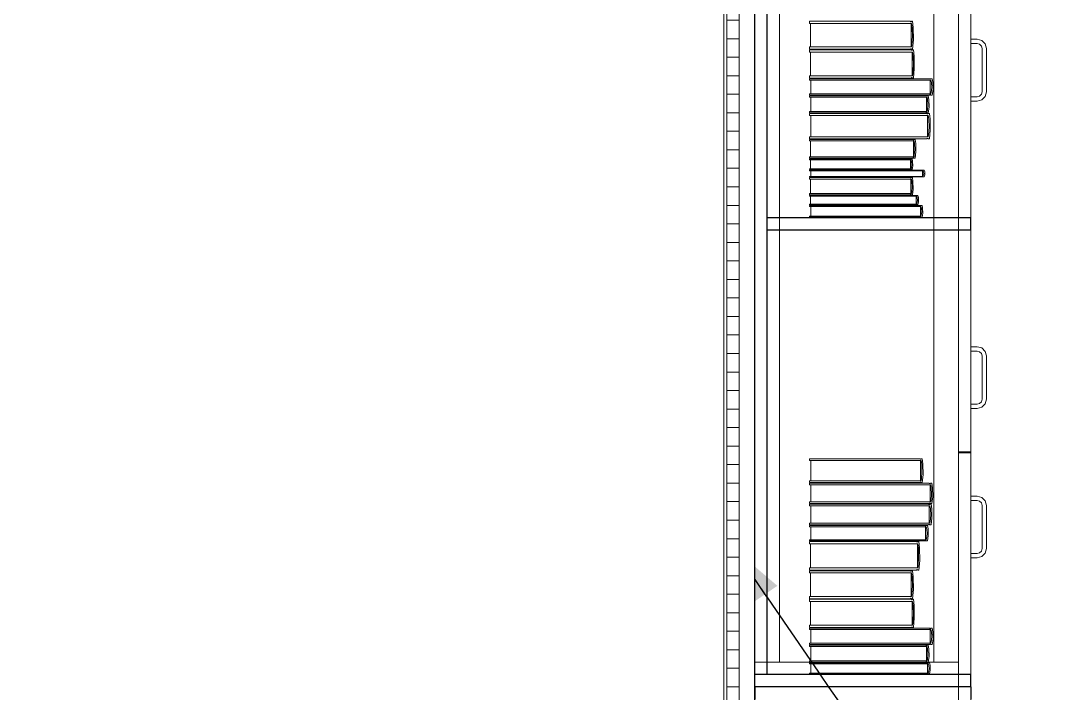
# Model space of a CAD drawing. Header units: inches. Extents: x -38 to 5698, y -33 to 92.
# Drawn here: x 301.856 to 303.555, y 12.29 to 13.379 of the extents above; entities that cross this region are included whole.
import ezdxf

# ---------------------------------------------------------------- set-up
doc = ezdxf.new("R2010")
doc.units = ezdxf.units.IN
doc.header["$MEASUREMENT"] = 0
doc.set_wipeout_variables(frame=1)
doc.linetypes.add('Wipeout_Contour', pattern=[1, 0, -1])
for name, color, linetype in [('02 _ ARQ _ ZON _ Espacio.3D', 7, 'Continuous'), ('Acabado - Muros', 7, 'Continuous'), ('Interior - Mobiliario', 7, 'Continuous'), ('Notas - Etiquetas', 251, 'Continuous')]:
    doc.layers.add(name, color=color, linetype=linetype)
doc.dimstyles.new('Estilo_Generado__8', dxfattribs={"dimtxt": 0.18, "dimasz": 0.0912, "dimexe": 0.18, "dimexo": 0.0625, "dimgap": 0, "dimtad": 0, "dimtih": 1, "dimtoh": 1, "dimdec": 4, "dimzin": 0, "dimdsep": 46, "dimcen": 0.09, "dimadec": 0, "dimazin": 0, "dimtfac": 1, "dimtdec": 4, "dimtmove": 0, "dimatfit": 3, "dimldrblk": 'ARROWHEAD_5', "dimfxl": 1, "dimtolj": 1, "dimtzin": 0, "dimarcsym": 0})

# ---------------------------------------------------------------- blocks, each defined once
blk = doc.blocks.new('ARROWHEAD_5')
at = {"linetype": 'Continuous', "lineweight": 0}
blk.add_hatch(color=0, dxfattribs=at).paths.add_polyline_path([(-1, 0.2679), (0, 0), (-1, -0.2679)])
at = {"color": 0, "linetype": 'Continuous', "lineweight": 0}
blk.add_line((0, 0), (-1, 0), dxfattribs=at)

msp = doc.modelspace()

# ---------------------------------------------------------------- linework, layer by layer
at = {"layer": '02 _ ARQ _ ZON _ Espacio.3D', "color": 254, "linetype": 'Continuous', "lineweight": 0, "flags": 128}
msp.add_lwpolyline([(285.82, 11.584, 1.006545), (290.9535, 6.4505), (297.3949, 6.4505), (297.3958, 7.7), (297.6258, 7.7), (297.6258, 6.4505), (302.4195, 6.4505), (302.4195, 7.7), (302.995, 7.7), (302.995, 17.35), (301.67, 17.35), (301.67, 16.9001), (301.07, 16.9), (301.07, 16.2999), (300.57, 16.2998), (300.57, 17.35), (297.52, 17.35), (297.52, 26.5963), (285.82, 26.5963), (285.82, 22.7663), (287.07, 22.7663), (287.07, 22.4977), (285.82, 22.4977)], format="xyb", close=True, dxfattribs=at)
msp.add_lwpolyline([(308.07, 16.5), (307.57, 16.5), (307.57, 17.35), (303.045, 17.35), (303.044, 7.7), (306.9526, 7.7), (306.9514, 7.3505), (307.57, 7.3505), (307.57, 8.1), (308.07, 8.1)], dxfattribs=at)
at = {"layer": 'Interior - Mobiliario', "color": 175, "linetype": 'Continuous', "lineweight": 13}
for p, q in [((303.065, 12.32), (303.065, 13.78)), ((303.375, 13.78), (303.375, 12.32)), ((303.1337, 13.3746), (303.1337, 13.3782)), ((303.1337, 13.3782), (303.2969, 13.3782)), ((303.2989, 13.3746), (303.1337, 13.3746)), ((303.1353, 13.3366), (303.1353, 13.3746)), ((303.2969, 13.3782), (303.297, 13.378)), ((303.297, 13.378), (303.2973, 13.3777)), ((303.2973, 13.3777), (303.2975, 13.3775)), ((303.2975, 13.3775), (303.2977, 13.3775)), ((303.2977, 13.3775), (303.298, 13.3775)), ((303.298, 13.3775), (303.2982, 13.3776)), ((303.2981, 13.3746), (303.2981, 13.3366)), ((303.2982, 13.3776), (303.2985, 13.3778)), ((303.2985, 13.3778), (303.2987, 13.378)), ((303.2987, 13.378), (303.2988, 13.3782)), ((303.2988, 13.3782), (303.3006, 13.3782)), ((303.2997, 13.3678), (303.2989, 13.3746)), ((303.3006, 13.3782), (303.3015, 13.3683)), ((303.3001, 13.3539), (303.2997, 13.3678)), ((303.3015, 13.3683), (303.3017, 13.348)), ((303.2989, 13.3366), (303.2994, 13.34)), ((303.2994, 13.34), (303.3001, 13.3539)), ((303.3017, 13.348), (303.3006, 13.3329)), ((303.395, 13.349), (303.405, 13.349)), ((303.395, 13.342), (303.395, 13.349)), ((303.405, 13.342), (303.395, 13.342)), ((303.405, 13.349), (303.4125, 13.347)), ((303.409, 13.3409), (303.405, 13.342)), ((303.4119, 13.338), (303.409, 13.3409)), ((303.413, 13.334), (303.4119, 13.338)), ((303.4125, 13.347), (303.418, 13.3415)), ((303.418, 13.3415), (303.42, 13.334)), ((303.1337, 13.3329), (303.1337, 13.3366)), ((303.1337, 13.3366), (303.2989, 13.3366)), ((303.2969, 13.3329), (303.1337, 13.3329)), ((303.1337, 13.3283), (303.1337, 13.3319)), ((303.1337, 13.3319), (303.2984, 13.3319)), ((303.3005, 13.3283), (303.1337, 13.3283)), ((303.1353, 13.2899), (303.1353, 13.3283)), ((303.297, 13.3331), (303.2969, 13.3329)), ((303.2972, 13.3334), (303.297, 13.3331)), ((303.2974, 13.3336), (303.2972, 13.3334)), ((303.2977, 13.3337), (303.2974, 13.3336)), ((303.2979, 13.3337), (303.2977, 13.3337)), ((303.2982, 13.3336), (303.2979, 13.3337)), ((303.2984, 13.3334), (303.2982, 13.3336)), ((303.2986, 13.3332), (303.2984, 13.3334)), ((303.2984, 13.3319), (303.2986, 13.3317)), ((303.2988, 13.3329), (303.2986, 13.3332)), ((303.2986, 13.3317), (303.2988, 13.3314)), ((303.3006, 13.3329), (303.2988, 13.3329)), ((303.2988, 13.3314), (303.299, 13.3313)), ((303.299, 13.3313), (303.2993, 13.3312)), ((303.2993, 13.3312), (303.2995, 13.3312)), ((303.2995, 13.3312), (303.2998, 13.3313)), ((303.2996, 13.3283), (303.2996, 13.2899)), ((303.2998, 13.3313), (303.3, 13.3315)), ((303.3, 13.3315), (303.3002, 13.3318)), ((303.3002, 13.3318), (303.3003, 13.3319)), ((303.3003, 13.3319), (303.3021, 13.3319)), ((303.3012, 13.3214), (303.3005, 13.3283)), ((303.3017, 13.3074), (303.3012, 13.3214)), ((303.3021, 13.3319), (303.3031, 13.3219)), ((303.3031, 13.3219), (303.3033, 13.3015)), ((303.413, 13.264), (303.413, 13.334)), ((303.42, 13.334), (303.42, 13.264)), ((303.301, 13.2933), (303.3017, 13.3074)), ((303.1337, 13.2862), (303.1337, 13.2899)), ((303.1337, 13.2899), (303.3005, 13.2899)), ((303.2984, 13.2862), (303.1337, 13.2862)), ((303.2985, 13.2864), (303.2984, 13.2862)), ((303.2988, 13.2867), (303.2985, 13.2864)), ((303.299, 13.2869), (303.2988, 13.2867)), ((303.2992, 13.287), (303.299, 13.2869)), ((303.2995, 13.287), (303.2992, 13.287)), ((303.2997, 13.2869), (303.2995, 13.287)), ((303.3, 13.2867), (303.2997, 13.2869)), ((303.3002, 13.2865), (303.3, 13.2867)), ((303.3003, 13.2862), (303.3002, 13.2865)), ((303.3021, 13.2862), (303.3003, 13.2862)), ((303.3005, 13.2899), (303.301, 13.2933)), ((303.3033, 13.3015), (303.3021, 13.2862)), ((303.1337, 13.2831), (303.1337, 13.2852)), ((303.1337, 13.2852), (303.3279, 13.2852)), ((303.3302, 13.2831), (303.1337, 13.2831)), ((303.1356, 13.2608), (303.1356, 13.2831)), ((303.3279, 13.2852), (303.328, 13.2851)), ((303.328, 13.2851), (303.3283, 13.2849)), ((303.3283, 13.2849), (303.3286, 13.2848)), ((303.3286, 13.2848), (303.3289, 13.2848)), ((303.3289, 13.2848), (303.3291, 13.2848)), ((303.3291, 13.2848), (303.3294, 13.2848)), ((303.3292, 13.2831), (303.3292, 13.2608)), ((303.3294, 13.2848), (303.3297, 13.2849)), ((303.3297, 13.2849), (303.33, 13.2851)), ((303.33, 13.2851), (303.3301, 13.2852)), ((303.3301, 13.2852), (303.3322, 13.2852)), ((303.3312, 13.2791), (303.3302, 13.2831)), ((303.3308, 13.2628), (303.3317, 13.2709)), ((303.3317, 13.2709), (303.3312, 13.2791)), ((303.3322, 13.2852), (303.3333, 13.2794)), ((303.3333, 13.2794), (303.3336, 13.2675)), ((303.1337, 13.2586), (303.1337, 13.2608)), ((303.1337, 13.2608), (303.3302, 13.2608)), ((303.3279, 13.2586), (303.1337, 13.2586)), ((303.1337, 13.2554), (303.1337, 13.2576)), ((303.1337, 13.2576), (303.3216, 13.2576)), ((303.3239, 13.2554), (303.1337, 13.2554)), ((303.1356, 13.2322), (303.1356, 13.2554)), ((303.3216, 13.2576), (303.3218, 13.2575)), ((303.3218, 13.2575), (303.322, 13.2573)), ((303.322, 13.2573), (303.3223, 13.2572)), ((303.3223, 13.2572), (303.3225, 13.2572)), ((303.3225, 13.2572), (303.3228, 13.2572)), ((303.3228, 13.2572), (303.3231, 13.2572)), ((303.3229, 13.2554), (303.3229, 13.2322)), ((303.3231, 13.2572), (303.3234, 13.2574)), ((303.3234, 13.2574), (303.3236, 13.2575)), ((303.3236, 13.2575), (303.3237, 13.2576)), ((303.3237, 13.2576), (303.3258, 13.2576)), ((303.3248, 13.2513), (303.3239, 13.2554)), ((303.3258, 13.2576), (303.3269, 13.2516)), ((303.328, 13.2587), (303.3279, 13.2586)), ((303.3282, 13.2589), (303.328, 13.2587)), ((303.3285, 13.259), (303.3282, 13.2589)), ((303.3288, 13.2591), (303.3285, 13.259)), ((303.3291, 13.2591), (303.3288, 13.2591)), ((303.3294, 13.259), (303.3291, 13.2591)), ((303.3296, 13.2589), (303.3294, 13.259)), ((303.3299, 13.2588), (303.3296, 13.2589)), ((303.3301, 13.2586), (303.3299, 13.2588)), ((303.3322, 13.2586), (303.3301, 13.2586)), ((303.3302, 13.2608), (303.3308, 13.2628)), ((303.3336, 13.2675), (303.3322, 13.2586)), ((303.395, 13.256), (303.405, 13.256)), ((303.395, 13.249), (303.395, 13.256)), ((303.405, 13.256), (303.409, 13.2571)), ((303.409, 13.2571), (303.4119, 13.26)), ((303.4119, 13.26), (303.413, 13.264)), ((303.418, 13.2565), (303.4125, 13.251)), ((303.42, 13.264), (303.418, 13.2565)), ((303.3245, 13.2343), (303.3253, 13.2428)), ((303.3253, 13.2428), (303.3248, 13.2513)), ((303.3271, 13.2392), (303.3258, 13.23)), ((303.3269, 13.2516), (303.3271, 13.2392)), ((303.405, 13.249), (303.395, 13.249)), ((303.4125, 13.251), (303.405, 13.249)), ((303.1337, 13.23), (303.1337, 13.2322)), ((303.1337, 13.2322), (303.3239, 13.2322)), ((303.3216, 13.23), (303.1337, 13.23)), ((303.1337, 13.2257), (303.1337, 13.229)), ((303.1337, 13.229), (303.3234, 13.229)), ((303.3257, 13.2257), (303.1337, 13.2257)), ((303.1356, 13.1911), (303.1356, 13.2257)), ((303.3217, 13.2301), (303.3216, 13.23)), ((303.3219, 13.2302), (303.3217, 13.2301)), ((303.3222, 13.2304), (303.3219, 13.2302)), ((303.3225, 13.2304), (303.3222, 13.2304)), ((303.3228, 13.2304), (303.3225, 13.2304)), ((303.323, 13.2304), (303.3228, 13.2304)), ((303.3233, 13.2303), (303.323, 13.2304)), ((303.3236, 13.2301), (303.3233, 13.2303)), ((303.3234, 13.229), (303.3236, 13.2288)), ((303.3237, 13.23), (303.3236, 13.2301)), ((303.3236, 13.2288), (303.3238, 13.2285)), ((303.3258, 13.23), (303.3237, 13.23)), ((303.3238, 13.2285), (303.3241, 13.2284)), ((303.3239, 13.2322), (303.3245, 13.2343)), ((303.3241, 13.2284), (303.3244, 13.2283)), ((303.3244, 13.2283), (303.3246, 13.2283)), ((303.3246, 13.2283), (303.3249, 13.2284)), ((303.3247, 13.2257), (303.3247, 13.1911)), ((303.3249, 13.2284), (303.3252, 13.2286)), ((303.3252, 13.2286), (303.3254, 13.2288)), ((303.3254, 13.2288), (303.3255, 13.229)), ((303.3255, 13.229), (303.3277, 13.229)), ((303.3266, 13.2195), (303.3257, 13.2257)), ((303.3271, 13.2069), (303.3266, 13.2195)), ((303.3277, 13.229), (303.3287, 13.2199)), ((303.3287, 13.2199), (303.329, 13.2016)), ((303.3263, 13.1942), (303.3271, 13.2069)), ((303.329, 13.2016), (303.3277, 13.1878)), ((303.1337, 13.1878), (303.1337, 13.1911)), ((303.1337, 13.1911), (303.3257, 13.1911)), ((303.3234, 13.1878), (303.1337, 13.1878)), ((303.1337, 13.1844), (303.1337, 13.1868)), ((303.1337, 13.1868), (303.3008, 13.1868)), ((303.3028, 13.1844), (303.1337, 13.1844)), ((303.1354, 13.1588), (303.1354, 13.1844)), ((303.3008, 13.1868), (303.3009, 13.1867)), ((303.3009, 13.1867), (303.3012, 13.1865)), ((303.3012, 13.1865), (303.3014, 13.1864)), ((303.3014, 13.1864), (303.3016, 13.1863)), ((303.3016, 13.1863), (303.3019, 13.1863)), ((303.3019, 13.1863), (303.3021, 13.1864)), ((303.302, 13.1844), (303.302, 13.1588)), ((303.3021, 13.1864), (303.3024, 13.1865)), ((303.3024, 13.1865), (303.3026, 13.1867)), ((303.3026, 13.1867), (303.3027, 13.1868)), ((303.3027, 13.1868), (303.3045, 13.1868)), ((303.3036, 13.1798), (303.3028, 13.1844)), ((303.3045, 13.1868), (303.3055, 13.1801)), ((303.3235, 13.188), (303.3234, 13.1878)), ((303.3237, 13.1882), (303.3235, 13.188)), ((303.324, 13.1884), (303.3237, 13.1882)), ((303.3243, 13.1885), (303.324, 13.1884)), ((303.3246, 13.1885), (303.3243, 13.1885)), ((303.3249, 13.1884), (303.3246, 13.1885)), ((303.3251, 13.1883), (303.3249, 13.1884)), ((303.3254, 13.1881), (303.3251, 13.1883)), ((303.3255, 13.1878), (303.3254, 13.1881)), ((303.3277, 13.1878), (303.3255, 13.1878)), ((303.3257, 13.1911), (303.3263, 13.1942)), ((303.3033, 13.1611), (303.3041, 13.1704)), ((303.3041, 13.1704), (303.3036, 13.1798)), ((303.3055, 13.1801), (303.3057, 13.1665)), ((303.1337, 13.1563), (303.1337, 13.1588)), ((303.1337, 13.1588), (303.3028, 13.1588)), ((303.3008, 13.1563), (303.1337, 13.1563)), ((303.1337, 13.1539), (303.1337, 13.1553)), ((303.1337, 13.1553), (303.296, 13.1553)), ((303.298, 13.1539), (303.1337, 13.1539)), ((303.1353, 13.1394), (303.1353, 13.1539)), ((303.296, 13.1553), (303.2962, 13.1552)), ((303.2962, 13.1552), (303.2964, 13.1551)), ((303.2964, 13.1551), (303.2966, 13.1551)), ((303.2966, 13.1551), (303.2969, 13.155)), ((303.2969, 13.155), (303.2971, 13.155)), ((303.2971, 13.155), (303.2973, 13.1551)), ((303.2972, 13.1539), (303.2972, 13.1394)), ((303.2973, 13.1551), (303.2976, 13.1552)), ((303.2976, 13.1552), (303.2978, 13.1553)), ((303.2978, 13.1553), (303.2979, 13.1553)), ((303.2979, 13.1553), (303.2997, 13.1553)), ((303.2988, 13.1513), (303.298, 13.1539)), ((303.2992, 13.146), (303.2988, 13.1513)), ((303.2997, 13.1553), (303.3006, 13.1515)), ((303.3006, 13.1515), (303.3008, 13.1438)), ((303.3009, 13.1564), (303.3008, 13.1563)), ((303.3011, 13.1566), (303.3009, 13.1564)), ((303.3013, 13.1568), (303.3011, 13.1566)), ((303.3016, 13.1568), (303.3013, 13.1568)), ((303.3018, 13.1568), (303.3016, 13.1568)), ((303.3021, 13.1568), (303.3018, 13.1568)), ((303.3023, 13.1567), (303.3021, 13.1568)), ((303.3025, 13.1565), (303.3023, 13.1567)), ((303.3027, 13.1563), (303.3025, 13.1565)), ((303.3045, 13.1563), (303.3027, 13.1563)), ((303.3028, 13.1588), (303.3033, 13.1611)), ((303.3057, 13.1665), (303.3045, 13.1563)), ((303.1337, 13.138), (303.1337, 13.1394)), ((303.1337, 13.1394), (303.298, 13.1394)), ((303.296, 13.138), (303.1337, 13.138)), ((303.1337, 13.1361), (303.1337, 13.137)), ((303.1337, 13.137), (303.315, 13.137)), ((303.3172, 13.1361), (303.1337, 13.1361)), ((303.1355, 13.1268), (303.1355, 13.1361)), ((303.2961, 13.138), (303.296, 13.138)), ((303.2963, 13.1381), (303.2961, 13.138)), ((303.2966, 13.1382), (303.2963, 13.1381)), ((303.2968, 13.1383), (303.2966, 13.1382)), ((303.297, 13.1383), (303.2968, 13.1383)), ((303.2973, 13.1382), (303.297, 13.1383)), ((303.2975, 13.1382), (303.2973, 13.1382)), ((303.2977, 13.1381), (303.2975, 13.1382)), ((303.2979, 13.138), (303.2977, 13.1381)), ((303.2997, 13.138), (303.2979, 13.138)), ((303.298, 13.1394), (303.2985, 13.1407)), ((303.2985, 13.1407), (303.2992, 13.146)), ((303.3008, 13.1438), (303.2997, 13.138)), ((303.315, 13.137), (303.3151, 13.1369)), ((303.3151, 13.1369), (303.3154, 13.1368)), ((303.3154, 13.1368), (303.3156, 13.1368)), ((303.3156, 13.1368), (303.3159, 13.1368)), ((303.3159, 13.1368), (303.3162, 13.1368)), ((303.3162, 13.1368), (303.3164, 13.1368)), ((303.3163, 13.1361), (303.3163, 13.1268)), ((303.3164, 13.1368), (303.3167, 13.1369)), ((303.3167, 13.1369), (303.3169, 13.1369)), ((303.3169, 13.1369), (303.317, 13.137)), ((303.317, 13.137), (303.3191, 13.137)), ((303.3181, 13.1344), (303.3172, 13.1361)), ((303.3185, 13.131), (303.3181, 13.1344)), ((303.3191, 13.137), (303.3201, 13.1346)), ((303.3201, 13.1346), (303.3203, 13.1296)), ((303.1337, 13.126), (303.1337, 13.1268)), ((303.1337, 13.1268), (303.3172, 13.1268)), ((303.315, 13.126), (303.1337, 13.126)), ((303.1337, 13.1227), (303.1337, 13.125)), ((303.1337, 13.125), (303.2965, 13.125)), ((303.2985, 13.1227), (303.1337, 13.1227)), ((303.1353, 13.0993), (303.1353, 13.1227)), ((303.2965, 13.125), (303.2966, 13.1248)), ((303.2966, 13.1248), (303.2968, 13.1246)), ((303.2968, 13.1246), (303.2971, 13.1245)), ((303.2971, 13.1245), (303.2973, 13.1245)), ((303.2973, 13.1245), (303.2976, 13.1245)), ((303.2976, 13.1245), (303.2978, 13.1246)), ((303.2976, 13.1227), (303.2976, 13.0993)), ((303.2978, 13.1246), (303.298, 13.1247)), ((303.298, 13.1247), (303.2982, 13.1248)), ((303.2982, 13.1248), (303.2983, 13.125)), ((303.2983, 13.125), (303.3001, 13.125)), ((303.2992, 13.1185), (303.2985, 13.1227)), ((303.2997, 13.11), (303.2992, 13.1185)), ((303.3001, 13.125), (303.301, 13.1188)), ((303.301, 13.1188), (303.3013, 13.1064)), ((303.3151, 13.126), (303.315, 13.126)), ((303.3153, 13.1261), (303.3151, 13.126)), ((303.3156, 13.1261), (303.3153, 13.1261)), ((303.3158, 13.1261), (303.3156, 13.1261)), ((303.3161, 13.1261), (303.3158, 13.1261)), ((303.3164, 13.1261), (303.3161, 13.1261)), ((303.3166, 13.1261), (303.3164, 13.1261)), ((303.3169, 13.126), (303.3166, 13.1261)), ((303.317, 13.126), (303.3169, 13.126)), ((303.3191, 13.126), (303.317, 13.126)), ((303.3172, 13.1268), (303.3177, 13.1277)), ((303.3177, 13.1277), (303.3185, 13.131)), ((303.3203, 13.1296), (303.3191, 13.126)), ((303.1337, 13.0971), (303.1337, 13.0993)), ((303.1337, 13.0993), (303.2985, 13.0993)), ((303.2985, 13.0993), (303.299, 13.1014)), ((303.299, 13.1014), (303.2997, 13.11)), ((303.3013, 13.1064), (303.3001, 13.0971)), ((303.2965, 13.0971), (303.1337, 13.0971)), ((303.1337, 13.0949), (303.1337, 13.0961)), ((303.1337, 13.0961), (303.305, 13.0961)), ((303.3071, 13.0949), (303.1337, 13.0949)), ((303.1337, 13.0809), (303.1337, 13.0822)), ((303.1337, 13.0822), (303.3071, 13.0822)), ((303.1354, 13.0822), (303.1354, 13.0949)), ((303.2966, 13.0972), (303.2965, 13.0971)), ((303.2968, 13.0974), (303.2966, 13.0972)), ((303.297, 13.0975), (303.2968, 13.0974)), ((303.2973, 13.0975), (303.297, 13.0975)), ((303.2975, 13.0975), (303.2973, 13.0975)), ((303.2977, 13.0975), (303.2975, 13.0975)), ((303.298, 13.0974), (303.2977, 13.0975)), ((303.2982, 13.0972), (303.298, 13.0974)), ((303.2983, 13.0971), (303.2982, 13.0972)), ((303.3001, 13.0971), (303.2983, 13.0971)), ((303.305, 13.0961), (303.3051, 13.096)), ((303.3051, 13.096), (303.3053, 13.0959)), ((303.3053, 13.0959), (303.3056, 13.0958)), ((303.3056, 13.0958), (303.3058, 13.0958)), ((303.3058, 13.0958), (303.3061, 13.0958)), ((303.3061, 13.0958), (303.3064, 13.0959)), ((303.3062, 13.0949), (303.3062, 13.0822)), ((303.3064, 13.0959), (303.3066, 13.0959)), ((303.3066, 13.0959), (303.3068, 13.096)), ((303.3068, 13.096), (303.3069, 13.0961)), ((303.3069, 13.0961), (303.3088, 13.0961)), ((303.3079, 13.0926), (303.3071, 13.0949)), ((303.3071, 13.0822), (303.3076, 13.0833)), ((303.3076, 13.0833), (303.3083, 13.0879)), ((303.3083, 13.0879), (303.3079, 13.0926)), ((303.3088, 13.0961), (303.3098, 13.0928)), ((303.31, 13.086), (303.3088, 13.0809)), ((303.3098, 13.0928), (303.31, 13.086)), ((303.305, 13.0809), (303.1337, 13.0809)), ((303.1337, 13.0784), (303.1337, 13.0799)), ((303.1337, 13.0799), (303.3118, 13.0799)), ((303.314, 13.0784), (303.1337, 13.0784)), ((303.3051, 13.081), (303.305, 13.0809)), ((303.3053, 13.0811), (303.3051, 13.081)), ((303.3055, 13.0812), (303.3053, 13.0811)), ((303.3058, 13.0812), (303.3055, 13.0812)), ((303.306, 13.0812), (303.3058, 13.0812)), ((303.3063, 13.0812), (303.306, 13.0812)), ((303.3065, 13.0811), (303.3063, 13.0812)), ((303.3068, 13.081), (303.3065, 13.0811)), ((303.3069, 13.0809), (303.3068, 13.081)), ((303.3088, 13.0809), (303.3069, 13.0809)), ((303.3118, 13.0799), (303.312, 13.0798)), ((303.312, 13.0798), (303.3122, 13.0797)), ((303.3122, 13.0797), (303.3125, 13.0797)), ((303.3125, 13.0797), (303.3127, 13.0796)), ((303.3127, 13.0796), (303.313, 13.0796)), ((303.313, 13.0796), (303.3133, 13.0797)), ((303.3133, 13.0797), (303.3135, 13.0798)), ((303.3135, 13.0798), (303.3138, 13.0799)), ((303.3138, 13.0799), (303.3139, 13.0799)), ((303.3139, 13.0799), (303.3158, 13.0799)), ((303.3148, 13.0756), (303.314, 13.0784)), ((303.3153, 13.0698), (303.3148, 13.0756)), ((303.3158, 13.0799), (303.3168, 13.0758)), ((303.405, 12.851), (303.395, 12.851)), ((303.395, 12.851), (303.395, 12.844)), ((303.4125, 12.849), (303.405, 12.851)), ((303.418, 12.8435), (303.4125, 12.849)), ((303.395, 12.844), (303.405, 12.844)), ((303.405, 12.844), (303.409, 12.8429)), ((303.409, 12.8429), (303.4119, 12.84)), ((303.4119, 12.84), (303.413, 12.836)), ((303.413, 12.836), (303.413, 12.766)), ((303.42, 12.836), (303.418, 12.8435)), ((303.42, 12.766), (303.42, 12.836)), ((303.4119, 12.762), (303.409, 12.7591)), ((303.413, 12.766), (303.4119, 12.762)), ((303.418, 12.7585), (303.42, 12.766)), ((303.405, 12.758), (303.395, 12.758)), ((303.395, 12.758), (303.395, 12.751)), ((303.395, 12.751), (303.405, 12.751)), ((303.409, 12.7591), (303.405, 12.758)), ((303.405, 12.751), (303.4125, 12.753)), ((303.4125, 12.753), (303.418, 12.7585)), ((303.395, 12.681), (303.375, 12.681)), ((303.395, 12.679), (303.375, 12.679)), ((303.1337, 12.6665), (303.1337, 12.6696)), ((303.1337, 12.6696), (303.3122, 12.6696)), ((303.3144, 12.6665), (303.1337, 12.6665)), ((303.1355, 12.6339), (303.1355, 12.6665)), ((303.3122, 12.6696), (303.3123, 12.6694)), ((303.3123, 12.6694), (303.3126, 12.6692)), ((303.3126, 12.6692), (303.3128, 12.669)), ((303.3128, 12.669), (303.3131, 12.669)), ((303.3131, 12.669), (303.3134, 12.669)), ((303.3134, 12.669), (303.3136, 12.6691)), ((303.3134, 12.6665), (303.3134, 12.6339)), ((303.3136, 12.6691), (303.3139, 12.6692)), ((303.3139, 12.6692), (303.3141, 12.6695)), ((303.3141, 12.6695), (303.3142, 12.6696)), ((303.3142, 12.6696), (303.3162, 12.6696)), ((303.3152, 12.6607), (303.3144, 12.6665)), ((303.3157, 12.6487), (303.3152, 12.6607)), ((303.3162, 12.6696), (303.3172, 12.6611)), ((303.3172, 12.6611), (303.3174, 12.6437)), ((303.3149, 12.6368), (303.3157, 12.6487)), ((303.3174, 12.6437), (303.3162, 12.6308)), ((303.1337, 12.6308), (303.1337, 12.6339)), ((303.1337, 12.6339), (303.3144, 12.6339)), ((303.3122, 12.6308), (303.1337, 12.6308)), ((303.1337, 12.6271), (303.1337, 12.6298)), ((303.1337, 12.6298), (303.3274, 12.6298)), ((303.3298, 12.6271), (303.1337, 12.6271)), ((303.1356, 12.5995), (303.1356, 12.6271)), ((303.3123, 12.6309), (303.3122, 12.6308)), ((303.3125, 12.6311), (303.3123, 12.6309)), ((303.3128, 12.6313), (303.3125, 12.6311)), ((303.313, 12.6314), (303.3128, 12.6313)), ((303.3133, 12.6314), (303.313, 12.6314)), ((303.3136, 12.6313), (303.3133, 12.6314)), ((303.3138, 12.6312), (303.3136, 12.6313)), ((303.314, 12.631), (303.3138, 12.6312)), ((303.3142, 12.6308), (303.314, 12.631)), ((303.3162, 12.6308), (303.3142, 12.6308)), ((303.3144, 12.6339), (303.3149, 12.6368)), ((303.3274, 12.6298), (303.3276, 12.6296)), ((303.3276, 12.6296), (303.3278, 12.6294)), ((303.3278, 12.6294), (303.3281, 12.6293)), ((303.3281, 12.6293), (303.3284, 12.6292)), ((303.3284, 12.6292), (303.3287, 12.6292)), ((303.3287, 12.6292), (303.329, 12.6293)), ((303.3288, 12.6271), (303.3288, 12.5995)), ((303.329, 12.6293), (303.3292, 12.6294)), ((303.3292, 12.6294), (303.3295, 12.6296)), ((303.3295, 12.6296), (303.3296, 12.6298)), ((303.3296, 12.6298), (303.3318, 12.6298)), ((303.3307, 12.6222), (303.3298, 12.6271)), ((303.3318, 12.6298), (303.3328, 12.6225)), ((303.3304, 12.602), (303.3312, 12.6121)), ((303.3312, 12.6121), (303.3307, 12.6222)), ((303.3331, 12.6078), (303.3318, 12.5969)), ((303.3328, 12.6225), (303.3331, 12.6078)), ((303.395, 12.609), (303.405, 12.609)), ((303.395, 12.602), (303.395, 12.609)), ((303.405, 12.609), (303.4125, 12.607)), ((303.4125, 12.607), (303.418, 12.6015)), ((303.1337, 12.5969), (303.1337, 12.5995)), ((303.1337, 12.5995), (303.3298, 12.5995)), ((303.3274, 12.5969), (303.1337, 12.5969)), ((303.1337, 12.5932), (303.1337, 12.5959)), ((303.1337, 12.5959), (303.3261, 12.5959)), ((303.3285, 12.5932), (303.1337, 12.5932)), ((303.1356, 12.5652), (303.1356, 12.5932)), ((303.3261, 12.5959), (303.3263, 12.5957)), ((303.3263, 12.5957), (303.3266, 12.5955)), ((303.3266, 12.5955), (303.3268, 12.5954)), ((303.3268, 12.5954), (303.3271, 12.5953)), ((303.3271, 12.5953), (303.3274, 12.5953)), ((303.3275, 12.597), (303.3274, 12.5969)), ((303.3274, 12.5953), (303.3277, 12.5954)), ((303.3278, 12.5972), (303.3275, 12.597)), ((303.3275, 12.5932), (303.3275, 12.5652)), ((303.3277, 12.5954), (303.328, 12.5956)), ((303.328, 12.5973), (303.3278, 12.5972)), ((303.3283, 12.5974), (303.328, 12.5973)), ((303.328, 12.5956), (303.3282, 12.5958)), ((303.3282, 12.5958), (303.3283, 12.5959)), ((303.3286, 12.5974), (303.3283, 12.5974)), ((303.3283, 12.5959), (303.3305, 12.5959)), ((303.3294, 12.5882), (303.3285, 12.5932)), ((303.3289, 12.5974), (303.3286, 12.5974)), ((303.3292, 12.5972), (303.3289, 12.5974)), ((303.3294, 12.5971), (303.3292, 12.5972)), ((303.3296, 12.5969), (303.3294, 12.5971)), ((303.3318, 12.5969), (303.3296, 12.5969)), ((303.3298, 12.5995), (303.3304, 12.602)), ((303.3305, 12.5959), (303.3315, 12.5886)), ((303.405, 12.602), (303.395, 12.602)), ((303.409, 12.6009), (303.405, 12.602)), ((303.4119, 12.598), (303.409, 12.6009)), ((303.413, 12.594), (303.4119, 12.598)), ((303.413, 12.524), (303.413, 12.594)), ((303.418, 12.6015), (303.42, 12.594)), ((303.42, 12.594), (303.42, 12.524)), ((303.3291, 12.5677), (303.3299, 12.5779)), ((303.3299, 12.5779), (303.3294, 12.5882)), ((303.3318, 12.5736), (303.3305, 12.5625)), ((303.3315, 12.5886), (303.3318, 12.5736)), ((303.1337, 12.5625), (303.1337, 12.5652)), ((303.1337, 12.5652), (303.3285, 12.5652)), ((303.3261, 12.5625), (303.1337, 12.5625)), ((303.1337, 12.5595), (303.1337, 12.5615)), ((303.1337, 12.5615), (303.3202, 12.5615)), ((303.3225, 12.5595), (303.1337, 12.5595)), ((303.1356, 12.5384), (303.1356, 12.5595)), ((303.3202, 12.5615), (303.3204, 12.5614)), ((303.3204, 12.5614), (303.3206, 12.5612)), ((303.3206, 12.5612), (303.3209, 12.5611)), ((303.3209, 12.5611), (303.3212, 12.5611)), ((303.3212, 12.5611), (303.3215, 12.5611)), ((303.3215, 12.5611), (303.3217, 12.5611)), ((303.3215, 12.5595), (303.3215, 12.5384)), ((303.3217, 12.5611), (303.322, 12.5612)), ((303.322, 12.5612), (303.3222, 12.5614)), ((303.3222, 12.5614), (303.3223, 12.5615)), ((303.3223, 12.5615), (303.3244, 12.5615)), ((303.3234, 12.5557), (303.3225, 12.5595)), ((303.3239, 12.548), (303.3234, 12.5557)), ((303.3244, 12.5615), (303.3255, 12.556)), ((303.3255, 12.556), (303.3257, 12.5448)), ((303.3262, 12.5626), (303.3261, 12.5625)), ((303.3265, 12.5628), (303.3262, 12.5626)), ((303.3268, 12.563), (303.3265, 12.5628)), ((303.327, 12.563), (303.3268, 12.563)), ((303.3273, 12.563), (303.327, 12.563)), ((303.3276, 12.563), (303.3273, 12.563)), ((303.3279, 12.5629), (303.3276, 12.563)), ((303.3282, 12.5627), (303.3279, 12.5629)), ((303.3283, 12.5625), (303.3282, 12.5627)), ((303.3305, 12.5625), (303.3283, 12.5625)), ((303.3285, 12.5652), (303.3291, 12.5677)), ((303.1337, 12.5364), (303.1337, 12.5384)), ((303.1337, 12.5384), (303.3225, 12.5384)), ((303.3225, 12.5384), (303.3231, 12.5403)), ((303.3231, 12.5403), (303.3239, 12.548)), ((303.3257, 12.5448), (303.3244, 12.5364)), ((303.3202, 12.5364), (303.1337, 12.5364)), ((303.1337, 12.5317), (303.1337, 12.5354)), ((303.1337, 12.5354), (303.307, 12.5354)), ((303.3091, 12.5317), (303.1337, 12.5317)), ((303.1354, 12.4928), (303.1354, 12.5317)), ((303.307, 12.5354), (303.3071, 12.5352)), ((303.3071, 12.5352), (303.3073, 12.5349)), ((303.3073, 12.5349), (303.3076, 12.5347)), ((303.3076, 12.5347), (303.3078, 12.5347)), ((303.3078, 12.5347), (303.3081, 12.5347)), ((303.3081, 12.5347), (303.3084, 12.5348)), ((303.3082, 12.5317), (303.3082, 12.4928)), ((303.3084, 12.5348), (303.3086, 12.535)), ((303.3086, 12.535), (303.3088, 12.5352)), ((303.3088, 12.5352), (303.3089, 12.5354)), ((303.3089, 12.5354), (303.3108, 12.5354)), ((303.3099, 12.5248), (303.3091, 12.5317)), ((303.3103, 12.5105), (303.3099, 12.5248)), ((303.3108, 12.5354), (303.3118, 12.5253)), ((303.3118, 12.5253), (303.312, 12.5046)), ((303.3203, 12.5365), (303.3202, 12.5364)), ((303.3206, 12.5367), (303.3203, 12.5365)), ((303.3208, 12.5368), (303.3206, 12.5367)), ((303.3211, 12.5368), (303.3208, 12.5368)), ((303.3214, 12.5368), (303.3211, 12.5368)), ((303.3217, 12.5368), (303.3214, 12.5368)), ((303.3219, 12.5367), (303.3217, 12.5368)), ((303.3222, 12.5366), (303.3219, 12.5367)), ((303.3223, 12.5364), (303.3222, 12.5366)), ((303.3244, 12.5364), (303.3223, 12.5364)), ((303.4119, 12.52), (303.413, 12.524)), ((303.42, 12.524), (303.418, 12.5165)), ((303.3096, 12.4963), (303.3103, 12.5105)), ((303.312, 12.5046), (303.3108, 12.4891)), ((303.395, 12.516), (303.405, 12.516)), ((303.395, 12.509), (303.395, 12.516)), ((303.405, 12.509), (303.395, 12.509)), ((303.405, 12.516), (303.409, 12.5171)), ((303.4125, 12.511), (303.405, 12.509)), ((303.409, 12.5171), (303.4119, 12.52)), ((303.418, 12.5165), (303.4125, 12.511)), ((303.1337, 12.4891), (303.1337, 12.4928)), ((303.1337, 12.4928), (303.3091, 12.4928)), ((303.307, 12.4891), (303.1337, 12.4891)), ((303.1337, 12.4845), (303.1337, 12.4881)), ((303.1337, 12.4881), (303.2969, 12.4881)), ((303.2969, 12.4881), (303.297, 12.4879)), ((303.297, 12.4879), (303.2973, 12.4876)), ((303.2973, 12.4876), (303.2975, 12.4874)), ((303.2975, 12.4874), (303.2977, 12.4874)), ((303.298, 12.4874), (303.2982, 12.4875)), ((303.2982, 12.4875), (303.2985, 12.4877)), ((303.2985, 12.4877), (303.2987, 12.4879)), ((303.2987, 12.4879), (303.2988, 12.4881)), ((303.2988, 12.4881), (303.3006, 12.4881)), ((303.3006, 12.4881), (303.3015, 12.4782)), ((303.3071, 12.4893), (303.307, 12.4891)), ((303.3073, 12.4896), (303.3071, 12.4893)), ((303.3075, 12.4898), (303.3073, 12.4896)), ((303.3078, 12.4899), (303.3075, 12.4898)), ((303.308, 12.4899), (303.3078, 12.4899)), ((303.3083, 12.4898), (303.308, 12.4899)), ((303.3085, 12.4896), (303.3083, 12.4898)), ((303.3088, 12.4894), (303.3085, 12.4896)), ((303.3089, 12.4891), (303.3088, 12.4894)), ((303.3108, 12.4891), (303.3089, 12.4891)), ((303.3091, 12.4928), (303.3096, 12.4963)), ((303.2989, 12.4845), (303.1337, 12.4845)), ((303.1353, 12.4465), (303.1353, 12.4845)), ((303.2977, 12.4874), (303.298, 12.4874)), ((303.2981, 12.4845), (303.2981, 12.4465)), ((303.2997, 12.4777), (303.2989, 12.4845)), ((303.3001, 12.4638), (303.2997, 12.4777)), ((303.3015, 12.4782), (303.3017, 12.4579)), ((303.2994, 12.4499), (303.3001, 12.4638)), ((303.3017, 12.4579), (303.3006, 12.4428)), ((303.1337, 12.4428), (303.1337, 12.4465)), ((303.1337, 12.4465), (303.2989, 12.4465)), ((303.2969, 12.4428), (303.1337, 12.4428)), ((303.1337, 12.4382), (303.1337, 12.4418)), ((303.1337, 12.4418), (303.2984, 12.4418)), ((303.3005, 12.4382), (303.1337, 12.4382)), ((303.1353, 12.3998), (303.1353, 12.4382)), ((303.297, 12.443), (303.2969, 12.4428)), ((303.2972, 12.4433), (303.297, 12.443)), ((303.2974, 12.4435), (303.2972, 12.4433)), ((303.2977, 12.4436), (303.2974, 12.4435)), ((303.2979, 12.4436), (303.2977, 12.4436)), ((303.2982, 12.4435), (303.2979, 12.4436)), ((303.2984, 12.4433), (303.2982, 12.4435)), ((303.2986, 12.4431), (303.2984, 12.4433)), ((303.2984, 12.4418), (303.2986, 12.4416)), ((303.2988, 12.4428), (303.2986, 12.4431)), ((303.2986, 12.4416), (303.2988, 12.4413)), ((303.3006, 12.4428), (303.2988, 12.4428)), ((303.2988, 12.4413), (303.299, 12.4412)), ((303.2989, 12.4465), (303.2994, 12.4499)), ((303.299, 12.4412), (303.2993, 12.4411)), ((303.2993, 12.4411), (303.2995, 12.4411)), ((303.2995, 12.4411), (303.2998, 12.4412)), ((303.2996, 12.4382), (303.2996, 12.3998)), ((303.2998, 12.4412), (303.3, 12.4414)), ((303.3, 12.4414), (303.3002, 12.4417)), ((303.3002, 12.4417), (303.3003, 12.4418)), ((303.3003, 12.4418), (303.3021, 12.4418)), ((303.3012, 12.4313), (303.3005, 12.4382)), ((303.3021, 12.4418), (303.3031, 12.4318)), ((303.3017, 12.4173), (303.3012, 12.4313)), ((303.3031, 12.4318), (303.3033, 12.4114)), ((303.3005, 12.3998), (303.301, 12.4032)), ((303.301, 12.4032), (303.3017, 12.4173)), ((303.3033, 12.4114), (303.3021, 12.3961)), ((303.1337, 12.3961), (303.1337, 12.3998)), ((303.1337, 12.3998), (303.3005, 12.3998)), ((303.2984, 12.3961), (303.1337, 12.3961)), ((303.1337, 12.393), (303.1337, 12.3951)), ((303.1337, 12.3951), (303.3279, 12.3951)), ((303.3302, 12.393), (303.1337, 12.393)), ((303.1356, 12.3707), (303.1356, 12.393)), ((303.2985, 12.3963), (303.2984, 12.3961)), ((303.2988, 12.3966), (303.2985, 12.3963)), ((303.299, 12.3968), (303.2988, 12.3966)), ((303.2992, 12.3969), (303.299, 12.3968)), ((303.2995, 12.3969), (303.2992, 12.3969)), ((303.2997, 12.3968), (303.2995, 12.3969)), ((303.3, 12.3966), (303.2997, 12.3968)), ((303.3002, 12.3964), (303.3, 12.3966)), ((303.3003, 12.3961), (303.3002, 12.3964)), ((303.3021, 12.3961), (303.3003, 12.3961)), ((303.3279, 12.3951), (303.328, 12.395)), ((303.328, 12.395), (303.3283, 12.3948)), ((303.3283, 12.3948), (303.3286, 12.3947)), ((303.3286, 12.3947), (303.3289, 12.3947)), ((303.3289, 12.3947), (303.3291, 12.3947)), ((303.3291, 12.3947), (303.3294, 12.3947)), ((303.3292, 12.393), (303.3292, 12.3707)), ((303.3294, 12.3947), (303.3297, 12.3948)), ((303.3297, 12.3948), (303.33, 12.395)), ((303.33, 12.395), (303.3301, 12.3951)), ((303.3301, 12.3951), (303.3322, 12.3951)), ((303.3312, 12.389), (303.3302, 12.393)), ((303.3317, 12.3808), (303.3312, 12.389)), ((303.3322, 12.3951), (303.3333, 12.3893)), ((303.3333, 12.3893), (303.3336, 12.3774)), ((303.1337, 12.3685), (303.1337, 12.3707)), ((303.1337, 12.3707), (303.3302, 12.3707)), ((303.3279, 12.3685), (303.1337, 12.3685)), ((303.328, 12.3686), (303.3279, 12.3685)), ((303.3282, 12.3688), (303.328, 12.3686)), ((303.3285, 12.3689), (303.3282, 12.3688)), ((303.3288, 12.369), (303.3285, 12.3689)), ((303.3291, 12.369), (303.3288, 12.369)), ((303.3294, 12.3689), (303.3291, 12.369)), ((303.3296, 12.3688), (303.3294, 12.3689)), ((303.3299, 12.3687), (303.3296, 12.3688)), ((303.3301, 12.3685), (303.3299, 12.3687)), ((303.3322, 12.3685), (303.3301, 12.3685)), ((303.3302, 12.3707), (303.3308, 12.3727)), ((303.3308, 12.3727), (303.3317, 12.3808)), ((303.3336, 12.3774), (303.3322, 12.3685)), ((303.1337, 12.3653), (303.1337, 12.3675)), ((303.1337, 12.3675), (303.3216, 12.3675)), ((303.3239, 12.3653), (303.1337, 12.3653)), ((303.1356, 12.3421), (303.1356, 12.3653)), ((303.3216, 12.3675), (303.3218, 12.3674)), ((303.3218, 12.3674), (303.322, 12.3672)), ((303.322, 12.3672), (303.3223, 12.3671)), ((303.3223, 12.3671), (303.3225, 12.3671)), ((303.3225, 12.3671), (303.3228, 12.3671)), ((303.3228, 12.3671), (303.3231, 12.3671)), ((303.3229, 12.3653), (303.3229, 12.3421)), ((303.3231, 12.3671), (303.3234, 12.3673)), ((303.3234, 12.3673), (303.3236, 12.3674)), ((303.3236, 12.3674), (303.3237, 12.3675)), ((303.3237, 12.3675), (303.3258, 12.3675)), ((303.3248, 12.3612), (303.3239, 12.3653)), ((303.3245, 12.3442), (303.3253, 12.3527)), ((303.3253, 12.3527), (303.3248, 12.3612)), ((303.3258, 12.3675), (303.3269, 12.3615)), ((303.3269, 12.3615), (303.3271, 12.3491)), ((303.335, 12.34), (303.085, 12.34)), ((303.1337, 12.3399), (303.1337, 12.3421)), ((303.1337, 12.3421), (303.3239, 12.3421)), ((303.3216, 12.3399), (303.1337, 12.3399)), ((303.1337, 12.3374), (303.1337, 12.3389)), ((303.1337, 12.3389), (303.3234, 12.3389)), ((303.3257, 12.3374), (303.1337, 12.3374)), ((303.3217, 12.34), (303.3216, 12.3399)), ((303.3219, 12.3401), (303.3217, 12.34)), ((303.3222, 12.3403), (303.3219, 12.3401)), ((303.3225, 12.3403), (303.3222, 12.3403)), ((303.3228, 12.3403), (303.3225, 12.3403)), ((303.323, 12.3403), (303.3228, 12.3403)), ((303.3233, 12.3402), (303.323, 12.3403)), ((303.3236, 12.34), (303.3233, 12.3402)), ((303.3234, 12.3389), (303.3236, 12.3388)), ((303.3237, 12.3399), (303.3236, 12.34)), ((303.3236, 12.3388), (303.3238, 12.3387)), ((303.3258, 12.3399), (303.3237, 12.3399)), ((303.3238, 12.3387), (303.3241, 12.3386)), ((303.3239, 12.3421), (303.3245, 12.3442)), ((303.3241, 12.3386), (303.3244, 12.3386)), ((303.3244, 12.3386), (303.3246, 12.3386)), ((303.3246, 12.3386), (303.3249, 12.3386)), ((303.3249, 12.3386), (303.3252, 12.3387)), ((303.3252, 12.3387), (303.3254, 12.3388)), ((303.3254, 12.3388), (303.3255, 12.3389)), ((303.3255, 12.3389), (303.3277, 12.3389)), ((303.3266, 12.3348), (303.3257, 12.3374)), ((303.3271, 12.3491), (303.3258, 12.3399)), ((303.3271, 12.3293), (303.3266, 12.3348)), ((303.3277, 12.3389), (303.3287, 12.335)), ((303.375, 12.34), (303.335, 12.34)), ((303.375, 12.32), (303.065, 12.32))]:
    msp.add_line(p, q, dxfattribs=at)

# ---------------------------------------------------------------- next in the draw order: wipeouts: each hides what was drawn before it
at = {"color": 254, "linetype": 'Wipeout_Contour', "lineweight": 0, "ltscale": 9751.768034}
msp.add_wipeout([(303.395, 13.06), (303.065, 13.06), (303.065, 13.04), (303.395, 13.04)], dxfattribs=at).dxf.layer = 'Interior - Mobiliario'

# ---------------------------------------------------------------- next in the draw order: linework, layer by layer
at = {"layer": 'Interior - Mobiliario', "color": 175, "linetype": 'Continuous', "lineweight": 13}
for p, q in [((303.085, 13.76), (303.085, 12.34)), ((303.335, 12.34), (303.335, 13.76)), ((303.375, 13.76), (303.375, 12.34)), ((303.375, 13.06), (303.375, 13.419)), ((303.395, 13.06), (303.395, 13.419)), ((303.1355, 13.0625), (303.1355, 13.0784)), ((303.3131, 13.0784), (303.3131, 13.0625)), ((303.3146, 13.064), (303.3153, 13.0698)), ((303.3171, 13.0673), (303.3158, 13.061)), ((303.3168, 13.0758), (303.3171, 13.0673)), ((303.065, 13.06), (303.395, 13.06)), ((303.065, 13.04), (303.065, 13.06)), ((303.1337, 13.061), (303.1337, 13.0625)), ((303.1337, 13.0625), (303.314, 13.0625)), ((303.3118, 13.061), (303.1337, 13.061)), ((303.3119, 13.0611), (303.3118, 13.061)), ((303.3122, 13.0612), (303.3119, 13.0611)), ((303.3124, 13.0613), (303.3122, 13.0612)), ((303.3127, 13.0613), (303.3124, 13.0613)), ((303.3129, 13.0613), (303.3127, 13.0613)), ((303.3132, 13.0613), (303.3129, 13.0613)), ((303.3135, 13.0612), (303.3132, 13.0613)), ((303.3137, 13.0611), (303.3135, 13.0612)), ((303.3139, 13.061), (303.3137, 13.0611)), ((303.3158, 13.061), (303.3139, 13.061)), ((303.314, 13.0625), (303.3146, 13.064)), ((303.395, 13.06), (303.375, 13.06)), ((303.395, 13.06), (303.395, 13.04)), ((303.395, 13.06), (303.395, 13.04)), ((303.395, 13.04), (303.065, 13.04)), ((303.375, 13.04), (303.375, 12.681)), ((303.395, 13.04), (303.375, 13.04)), ((303.395, 13.04), (303.395, 12.681))]:
    msp.add_line(p, q, dxfattribs=at)
at = {"layer": 'Interior - Mobiliario', "color": 175, "linetype": 'Continuous', "lineweight": 30}
for p, q in [((303.065, 13.04), (303.065, 13.06)), ((303.395, 13.06), (303.065, 13.06)), ((303.395, 13.04), (303.395, 13.06)), ((303.395, 13.04), (303.065, 13.04))]:
    msp.add_line(p, q, dxfattribs=at)

# ---------------------------------------------------------------- next in the draw order: wipeouts: each hides what was drawn before it
at = {"color": 254, "linetype": 'Wipeout_Contour', "lineweight": 0, "ltscale": 9751.068478}
msp.add_wipeout([(303.065, 13.78), (303.045, 13.78), (303.045, 12.32), (303.065, 12.32)], dxfattribs=at).dxf.layer = 'Interior - Mobiliario'

# ---------------------------------------------------------------- next in the draw order: linework, layer by layer
at = {"layer": 'Interior - Mobiliario', "color": 175, "linetype": 'Continuous', "lineweight": 30}
for p, q in [((303.045, 12.32), (303.045, 13.78)), ((303.065, 12.32), (303.065, 13.78)), ((303.065, 12.32), (303.045, 12.32))]:
    msp.add_line(p, q, dxfattribs=at)
at = {"layer": 'Interior - Mobiliario', "color": 175, "linetype": 'Continuous', "lineweight": 13}
for p, q in [((303.045, 12.32), (303.045, 13.78)), ((303.065, 13.78), (303.065, 12.32)), ((303.045, 12.34), (303.045, 13.76)), ((303.065, 13.06), (303.395, 13.06)), ((303.065, 13.04), (303.065, 13.06)), ((303.395, 13.04), (303.065, 13.04)), ((303.085, 12.34), (303.045, 12.34)), ((303.065, 12.32), (303.045, 12.32))]:
    msp.add_line(p, q, dxfattribs=at)

# ---------------------------------------------------------------- next in the draw order: wipeouts: each hides what was drawn before it
at = {"color": 254, "linetype": 'Wipeout_Contour', "lineweight": 0, "ltscale": 9751.712639}
msp.add_wipeout([(303.395, 12.32), (303.045, 12.32), (303.045, 12.3), (303.395, 12.3)], dxfattribs=at).dxf.layer = 'Interior - Mobiliario'

# ---------------------------------------------------------------- next in the draw order: linework, layer by layer
at = {"layer": 'Interior - Mobiliario', "color": 175, "linetype": 'Continuous', "lineweight": 13}
for p, q in [((303.045, 13.8), (303.045, 12.3)), ((303.395, 12.3), (303.395, 13.8)), ((303.045, 12.32), (303.045, 13.78)), ((303.065, 12.32), (303.065, 13.78)), ((303.065, 12.32), (303.065, 13.78)), ((303.065, 12.32), (303.065, 13.78)), ((303.375, 13.78), (303.375, 12.32)), ((303.375, 13.78), (303.375, 12.32)), ((303.395, 13.78), (303.395, 12.32)), ((303.395, 13.78), (303.395, 12.32)), ((303.375, 12.32), (303.375, 12.679)), ((303.395, 12.32), (303.395, 12.679)), ((303.045, 12.3), (303.045, 12.34)), ((303.1356, 12.3224), (303.1356, 12.3374)), ((303.3247, 12.3374), (303.3247, 12.3224)), ((303.3287, 12.335), (303.329, 12.327)), ((303.375, 12.34), (303.375, 12.3)), ((303.045, 12.32), (303.395, 12.32)), ((303.045, 12.3), (303.045, 12.32)), ((303.395, 12.32), (303.045, 12.32)), ((303.395, 12.32), (303.065, 12.32)), ((303.375, 12.32), (303.065, 12.32)), ((303.375, 12.32), (303.065, 12.32)), ((303.1337, 12.321), (303.1337, 12.3224)), ((303.1337, 12.3224), (303.3257, 12.3224)), ((303.3234, 12.321), (303.1337, 12.321)), ((303.3235, 12.3211), (303.3234, 12.321)), ((303.3237, 12.3212), (303.3235, 12.3211)), ((303.324, 12.3213), (303.3237, 12.3212)), ((303.3243, 12.3213), (303.324, 12.3213)), ((303.3246, 12.3213), (303.3243, 12.3213)), ((303.3249, 12.3213), (303.3246, 12.3213)), ((303.3251, 12.3212), (303.3249, 12.3213)), ((303.3254, 12.3211), (303.3251, 12.3212)), ((303.3255, 12.321), (303.3254, 12.3211)), ((303.3277, 12.321), (303.3255, 12.321)), ((303.3257, 12.3224), (303.3263, 12.3238)), ((303.3263, 12.3238), (303.3271, 12.3293)), ((303.329, 12.327), (303.3277, 12.321)), ((303.395, 12.32), (303.375, 12.32)), ((303.395, 12.32), (303.395, 12.3)), ((303.395, 12.3), (303.045, 12.3)), ((303.375, 12.3), (303.045, 12.3)), ((303.045, 12.3), (303.395, 12.3))]:
    msp.add_line(p, q, dxfattribs=at)
at = {"layer": 'Interior - Mobiliario', "color": 175, "linetype": 'Continuous', "lineweight": 30}
for p, q in [((303.045, 12.3), (303.045, 12.32)), ((303.395, 12.32), (303.045, 12.32)), ((303.395, 12.3), (303.395, 12.32)), ((303.395, 12.3), (303.045, 12.3))]:
    msp.add_line(p, q, dxfattribs=at)

# ---------------------------------------------------------------- next in the draw order: wipeouts: each hides what was drawn before it
at = {"color": 254, "linetype": 'Wipeout_Contour', "lineweight": 0, "ltscale": 9751.712235}
msp.add_wipeout([(303.395, 12.28), (303.395, 12.3), (303.045, 12.3), (303.045, 12.28)], dxfattribs=at).dxf.layer = 'Interior - Mobiliario'

# ---------------------------------------------------------------- next in the draw order: linework, layer by layer
at = {"layer": 'Interior - Mobiliario', "color": 175, "linetype": 'Continuous', "lineweight": 30}
for p, q in [((303.395, 12.3), (303.045, 12.3)), ((303.045, 12.3), (303.045, 12.28)), ((303.395, 12.3), (303.395, 12.28))]:
    msp.add_line(p, q, dxfattribs=at)
at = {"layer": 'Interior - Mobiliario', "color": 175, "linetype": 'Continuous', "lineweight": 13}
for p, q in [((303.045, 12.3), (303.045, 12.28)), ((303.395, 12.3), (303.045, 12.3)), ((303.045, 12.3), (303.045, 12.26)), ((303.375, 12.3), (303.045, 12.3)), ((303.045, 10.8), (303.045, 12.3)), ((303.045, 12.3), (303.395, 12.3)), ((303.375, 12.26), (303.375, 12.3)), ((303.395, 12.28), (303.395, 12.3)), ((303.395, 12.3), (303.395, 10.8))]:
    msp.add_line(p, q, dxfattribs=at)

# ---------------------------------------------------------------- next in the draw order: leaders
at = {"layer": 'Notas - Etiquetas', "color": 8, "linetype": 'Continuous', "lineweight": 13, "annotation_type": 0, "has_hookline": 1, "hookline_direction": 1, "text_width": 1.9482, "horizontal_direction": (0, 1, 0)}
msp.add_leader([(303.0097, 12.525), (303.2485, 12.1779), (303.2485, 9.7998)], dimstyle='Estilo_Generado__8', dxfattribs=at)

# ---------------------------------------------------------------- next in the draw order: wipeouts: each hides what was drawn before it
at = {"color": 254, "linetype": 'Wipeout_Contour', "lineweight": 0, "ltscale": 14626.068276}
msp.add_wipeout([(303.0447, 14.0249), (302.9947, 14.0249), (302.9947, 11.8914), (303.0277, 11.8914), (303.0277, 11.8749), (303.0447, 11.8749)], dxfattribs=at).dxf.layer = 'Acabado - Muros'

# ---------------------------------------------------------------- next in the draw order: linework, layer by layer
at = {"layer": 'Acabado - Muros', "color": 251, "linetype": 'Continuous', "lineweight": 13, "flags": 128}
for points in [[(302.9947, 11.8914), (302.9947, 14.0249)], [(303.0447, 9.7249), (303.0447, 11.8749), (303.0447, 14.0249)]]:
    msp.add_lwpolyline(points, dxfattribs=at)

# ---------------------------------------------------------------- next in the draw order: wipeouts: each hides what was drawn before it
at = {"color": 254, "linetype": 'Wipeout_Contour', "lineweight": 0, "ltscale": 9750.885746}
msp.add_wipeout([(302.9997, 14.0249), (302.9997, 11.8914), (303.0197, 11.8914), (303.0197, 14.0249)], dxfattribs=at).dxf.layer = 'Acabado - Muros'

# ---------------------------------------------------------------- next in the draw order: hatches: boundary and pattern name
at = {"layer": 'Acabado - Muros', "linetype": 'Continuous', "lineweight": 0}
h = msp.add_hatch(dxfattribs=at)
h.set_pattern_fill('CONTRACHAPADO_0002', color=254, style=0, pattern_type=2)
h.set_pattern_definition([(0, (277.500038, 6e-09), (0, 0.03), [])])
h.paths.add_polyline_path([(302.9997, 14.0249), (302.9997, 11.8914), (303.0197, 11.8914), (303.0197, 14.0249)])

# ---------------------------------------------------------------- next in the draw order: linework, layer by layer
at = {"layer": 'Acabado - Muros', "color": 7, "linetype": 'Continuous', "lineweight": 13, "flags": 128}
msp.add_lwpolyline([(302.9997, 14.0249), (303.0197, 14.0249), (303.0197, 11.8914), (302.9997, 11.8914)], close=True, dxfattribs=at)

doc.saveas('drawing.dxf')
